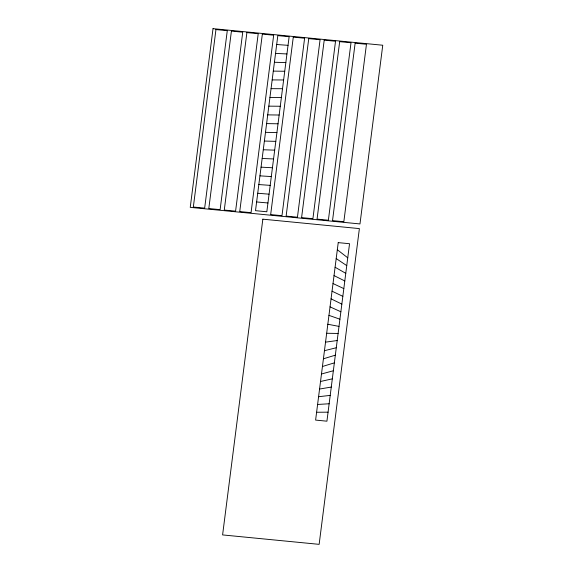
<?xml version="1.0" encoding="UTF-8"?>
<svg xmlns="http://www.w3.org/2000/svg" width="573" height="573" viewBox="0 0 573 573"><rect width="100%" height="100%" fill="white"/><g stroke="black" fill="none" stroke-linecap="round" stroke-linejoin="round"><path stroke-width="0.86" d="M288.04 45.324L266.825 211.774L255.508 210.671L277.819 35.612L289.136 36.715L288.04 45.324L276.687 44.515M322.441 366.498L334.367 362.852M323.423 358.791L335.341 355.174M321.489 373.997L333.357 370.752M324.454 350.697L336.294 347.739M320.536 381.482L332.326 378.839M319.569 389.046L331.28 387.062M325.543 342.153L337.211 340.527M318.588 396.717L330.22 395.384M317.607 404.459L329.153 403.764M316.611 412.259L328.078 412.173M271.058 88.665L282.503 88.722M272.175 79.905L283.621 79.976M269.94 97.41L281.386 97.489M268.83 106.148L280.269 106.249M267.713 114.879L279.151 115.023M273.292 71.109L284.731 71.267M266.603 123.61L278.034 123.797M326.682 333.264L338.113 333.457M265.492 132.327L276.917 132.578M274.424 62.271L285.834 62.593M264.382 141.044L275.799 141.366M263.272 149.754L274.675 150.155M262.162 158.456L273.557 158.957M275.549 53.404L286.937 53.948M261.052 167.158L272.433 167.76M259.941 175.854L271.308 176.563M258.831 184.556L270.191 185.366M257.728 193.259L269.066 194.168M256.618 201.961L267.942 202.971M327.828 324.246L339.008 326.395M328.959 315.358L339.925 319.204M330.048 306.856L340.871 311.784M333.013 283.542L343.829 288.606M332.039 291.184L342.84 296.334M331.065 298.841L341.852 304.113M334.03 275.584L344.803 280.963M335.098 267.24L345.777 273.328M336.201 258.573L346.758 265.614M337.325 249.742L347.754 257.807M213.02 28.65L190.243 207.362L359.98 223.943L382.757 45.231L213.02 28.65M215.957 29.567L193.337 207.032L204.654 208.142L227.28 30.677L215.957 29.567M231.42 31.078L208.801 208.543L220.118 209.646L242.737 32.188L231.42 31.078M246.891 32.589L224.272 210.055L235.582 211.158L258.208 33.7L246.891 32.589M262.348 34.101L239.736 211.566L251.053 212.669L273.672 35.204L262.348 34.101M262.842 219.173L222.596 534.917L319.14 544.35L359.386 228.598L262.842 219.173M293.283 37.123L270.664 214.589L281.98 215.692L304.6 38.226L293.283 37.123M308.747 38.635L286.128 216.1L297.444 217.203L320.071 39.738L308.747 38.635M324.211 40.146L301.591 217.611L312.908 218.714L335.527 41.249L324.211 40.146M339.682 41.65L317.055 219.115L328.372 220.218L350.998 42.76L339.682 41.65M355.138 43.161L332.526 220.626L343.836 221.73L366.462 44.271L355.138 43.161M338.228 242.623L315.608 420.088L326.925 421.191L349.544 243.726L338.228 242.623"/></g></svg>
